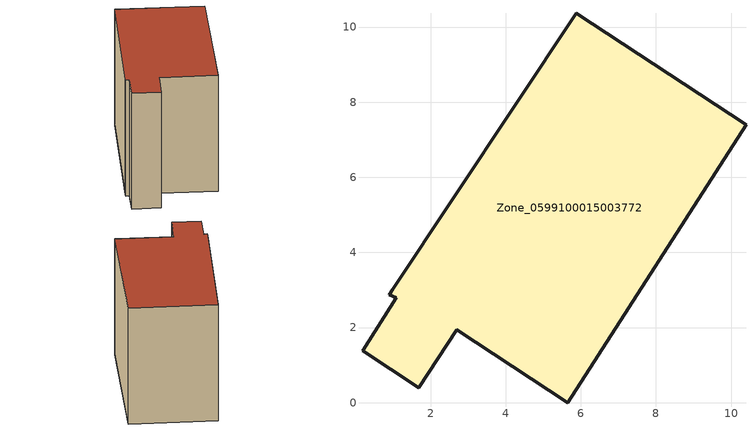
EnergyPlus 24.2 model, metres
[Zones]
Zone_0599100015003772
 floor ground (C_G): 5.88,10.37 10.4,7.41 5.66,0 2.7,1.94 1.69,0.4 0.19,1.38 1.08,2.79 0.9,2.88 0.99,3.02 z0.92
 wall outside (C_F): 10.4,7.41 5.88,10.37 0.99,3.02 0.9,2.88 1.08,2.79 0.19,1.38 1.69,0.4 2.7,1.94 5.66,0 10.4,7.41 z0.92:8.79
 roof outside (C_R): 0.9,2.88 1.08,2.79 0.19,1.38 1.69,0.4 2.7,1.94 5.66,0 10.4,7.41 5.88,10.37 0.99,3.02 z8.79
[BUILDING]
Pand.0599100015003772: North Axis=0; Terrain=City; Loads Convergence Tolerance Value=0.04; Temperature Convergence Tolerance Value=0.4; Solar Distribution=FullExterior; Maximum Number of Warmup Days=25; Minimum Number of Warmup Days=1
[Site:Location]
Rotterdam.The.Hague.AP_ZH_NLD Design_Conditions: Latitude=51.96; Longitude=4.45; Time Zone=1; Elevation=-4.5
[SITE:GROUNDTEMPERATURE:BUILDINGSURFACE]
18, 18, 18, 18, 18, 18, 18, 18, 18, 18, 18, 18
[MATERIAL] Thermal Absorptance=0.9; Solar Absorptance=0.7; Visible Absorptance=0.7
Name | Roughness | Thickness | Conductivity | Density | Specific Heat
G.TI.1965-1974 | MediumSmooth | 0.15 | 0.882353 | 540 | 1210
F.TI.1965-1974 | Rough | 0.3 | 0.697674 | 1920 | 840
R.TI.1965-1974 | MediumRough | 0.2 | 0.232558 | 1500 | 1000
[CONSTRUCTION]
C_G: G.TI.1965-1974
C_F: F.TI.1965-1974
C_R: R.TI.1965-1974
[ZONE]
Zone_0599100015003772: Type=1; Multiplier=1; Ceiling Height=Autocalculate; Volume=Autocalculate; Floor Area=autocalculate; Part of Total Floor Area=Yes
[ZONEINFILTRATION:DESIGNFLOWRATE]
Infil_Zone_0599100015003772: Zone or ZoneList or Space or SpaceList=Zone_0599100015003772; Schedule=AlwaysOn; Design Flow Rate Calculation Method=Flow/Area; Flow Rate per Floor Area=0.003; Constant Term Coefficient=1; Temperature Term Coefficient=0; Velocity Term Coefficient=0; Velocity Squared Term Coefficient=0
[HVACTEMPLATE:ZONE:IDEALLOADSAIRSYSTEM]
Zone_0599100015003772: Maximum Heating Supply Air Temperature=50; Minimum Cooling Supply Air Temperature=13; Maximum Heating Supply Air Humidity Ratio=0.0156; Minimum Cooling Supply Air Humidity Ratio=0.0077; Heating Limit=NoLimit; Cooling Limit=NoLimit; Dehumidification Control Type=ConstantSensibleHeatRatio; Cooling Sensible Heat Ratio=0.7; Dehumidification Setpoint=60; Humidification Control Type=None; Humidification Setpoint=30; Outdoor Air Method=None; Outdoor Air Flow Rate per Person=0.00944; Outdoor Air Flow Rate per Zone Floor Area=0; Outdoor Air Flow Rate per Zone=0; Demand Controlled Ventilation Type=None; Outdoor Air Economizer Type=NoEconomizer; Heat Recovery Type=None; Sensible Heat Recovery Effectiveness=0.7; Latent Heat Recovery Effectiveness=0.65
[ZONECONTROL:THERMOSTAT]
ThermostatControl_Zone_0599100015003772: Zone or ZoneList=Zone_0599100015003772; Control Type Schedule=DualSetpointControlType; Control 1=Thermostat_Zone_0599100015003772; Temperature Difference Between Cutout And Setpoint=0
[THERMOSTATSETPOINT:DUALSETPOINT]
Thermostat_Zone_0599100015003772: Heating Setpoint Temperature Schedule=HeatingSetpoint_Zone_0599100015003772; Cooling Setpoint Temperature Schedule=CoolingSetpoint_Zone_0599100015003772
[SCHEDULE:COMPACT]
HeatingSetpoint_Zone_0599100015003772: Through: 12/31, For: AllDays, Until: 24:00, 21
CoolingSetpoint_Zone_0599100015003772: Through: 12/31, For: AllDays, Until: 24:00, 24
DualSetpointControlType: Through: 12/31, For: AllDays, Until: 24:00, 4
AlwaysOn: Through: 12/31, For: AllDays, Until: 24:00, 1
